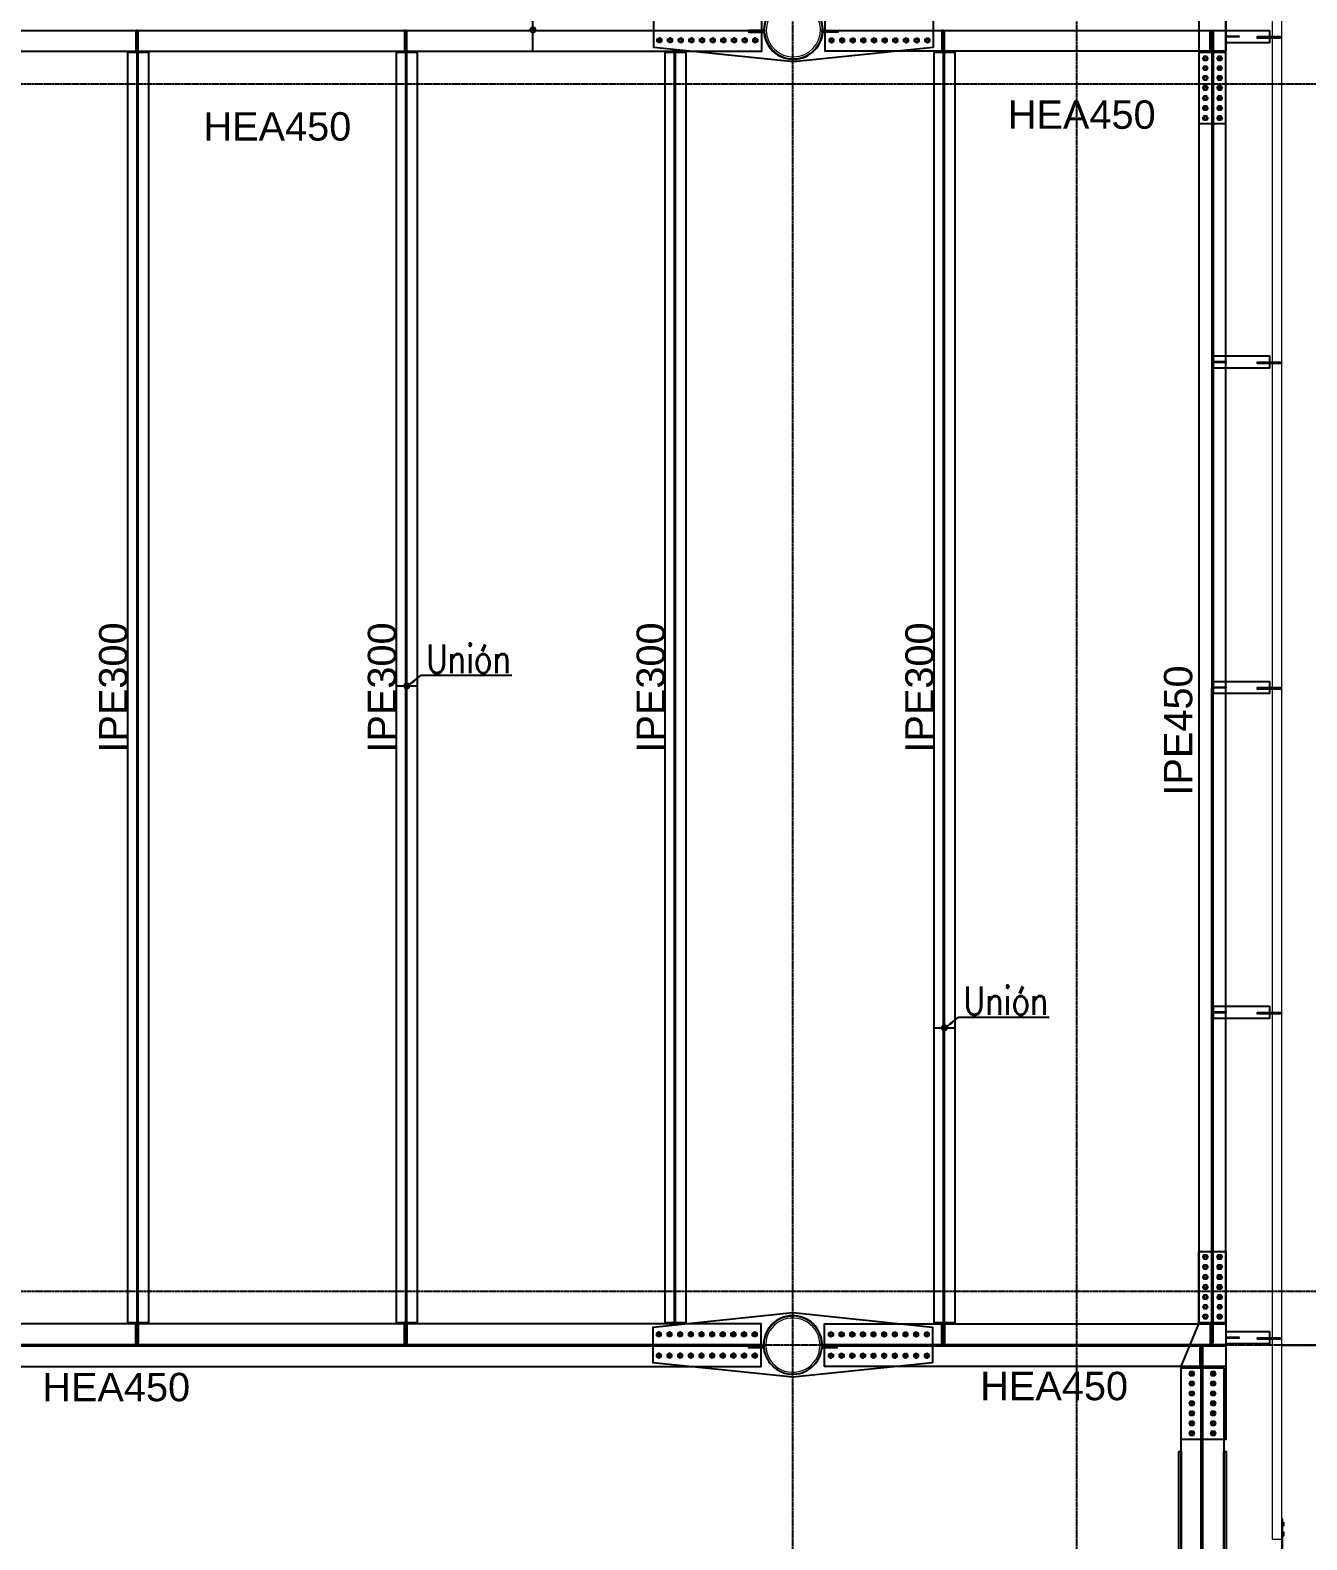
# Model space of a CAD drawing. Header units: millimetres. Extents: x -12345 to 95575, y -10691 to 31862.
# Drawn here: x 77632 to 86618, y 6750 to 17378 of the extents above; entities that cross this region are included whole.
import ezdxf
from ezdxf.enums import TextEntityAlignment as Align

# ---------------------------------------------------------------- set-up
doc = ezdxf.new("R2010")
doc.units = ezdxf.units.MM
doc.header["$LTSCALE"] = 0.9
doc.linetypes.add('DXK_LINE_DOT3', pattern=[5.9187, 2.979, -0.9799, 0.9799, -0.9799])
doc.layers.get('0').update_dxf_attribs({"color": 255})
for name, color, linetype, lineweight in [('0-1', 7, 'Continuous', 5), ('E_COLUMNAS-1', 1, 'Continuous', 25), ('E_TEXTO', 3, 'Continuous', 9), ('TUBO-REDONDO', 1, 'Continuous', 9)]:
    doc.layers.add(name, color=color, linetype=linetype, lineweight=lineweight)
for name, color, linetype in [('COTAS', 8, 'Continuous'), ('HCB-EJES', 1, 'Continuous'), ('HCB_ALMA', 252, 'Continuous'), ('HCB_VIGAS', 4, 'Continuous'), ('UNIÒN', 6, 'Continuous')]:
    doc.layers.add(name, color=color, linetype=linetype)
doc.styles.add('CNI_COTAS', font='romans.shx', dxfattribs={"width": 0.8})
doc.styles.add('VERDANA', font='arial.ttf')
doc.dimstyles.new('1.125', dxfattribs={"dimscale": 0, "dimtxt": 300, "dimasz": 200, "dimexe": 4, "dimexo": 4, "dimgap": 15, "dimtad": 0, "dimdec": 0, "dimzin": 4, "dimdsep": 46, "dimtxsty": 'VERDANA', "dimblk": 'ARCHTICK', "dimcen": -10, "dimclrd": 256, "dimclrt": 3, "dimadec": 0, "dimazin": 0, "dimtfac": 1, "dimtdec": 0, "dimtmove": 2, "dimatfit": 0, "dimldrblk": 'OBLIQUE', "dimfxl": 0.05, "dimtolj": 1, "dimtzin": 0, "dimarcsym": 0})
doc.dimstyles.new('UNIÒN', dxfattribs={"dimscale": 0, "dimtxt": 200, "dimasz": 60, "dimexe": 4, "dimexo": 4, "dimgap": 15, "dimtad": 1, "dimdec": 0, "dimzin": 4, "dimdsep": 46, "dimtxsty": 'CNI_COTAS', "dimcen": -0.09, "dimclrd": 6, "dimclrt": 3, "dimadec": 0, "dimazin": 0, "dimtfac": 1, "dimtdec": 0, "dimtmove": 2, "dimatfit": 0, "dimfxl": 0.05, "dimtolj": 1, "dimtzin": 0, "dimarcsym": 0})

# ---------------------------------------------------------------- blocks, each defined once
blk = doc.blocks.new('_ArchTick')
at = {"color": 0, "linetype": 'ByBlock', "const_width": 0.15}
blk.add_lwpolyline([(-0.5, -0.5), (0.5, 0.5)], dxfattribs=at)
blk = doc.blocks.new('*D80')
at = {"layer": 'COTAS', "lineweight": -2, "transparency": 16777216}
for p, q in [((88217, 8500), (88217, 8700)), ((88217, 8500), (88217, 8120)), ((88217, 8120), (88217, 7920))]:
    blk.add_line(p, q, dxfattribs=at)
at = {"layer": 'COTAS', "color": 0, "lineweight": -2, "transparency": 16777216}
for p, q in [((86674, 8500), (88221, 8500)), ((86446, 8120), (88221, 8120))]:
    blk.add_line(p, q, dxfattribs=at)
at = {"layer": 'Defpoints', "color": 0, "transparency": 16777216}
for p in [(86670, 8500), (86442, 8120), (88217, 8120)]:
    blk.add_point(p, dxfattribs=at)
at = {"layer": 'COTAS', "lineweight": -2, "transparency": 16777216, "xscale": 200, "yscale": 200, "zscale": 200}
for p, rotation in [((88217, 8500), 270), ((88217, 8120), 90)]:
    blk.add_blockref('_ArchTick', p, dxfattribs=dict(at, rotation=rotation))
at = {"layer": 'COTAS', "color": 3, "transparency": 16777216, "insert": (88742, 7931), "char_height": 300, "attachment_point": 5, "rotation": 0.1, "style": 'VERDANA'}
blk.add_mtext('\\A1;380', dxfattribs=at)
blk = doc.blocks.new('_Oblique')
at = {"color": 0, "linetype": 'ByBlock', "lineweight": -2}
blk.add_line((-0.5, -0.5), (0.5, 0.5), dxfattribs=at)

msp = doc.modelspace()

# ---------------------------------------------------------------- linework, layer by layer
at = {"color": 1, "linetype": 'Continuous'}
for centre, radius, start, end in [((82061, 17305.7), 11.5, 18.00408, 198.00408), ((82061, 17305.7), 11.5, 198.00408, 18.00408), ((82061, 17305.7), 10, 90.00408, 270.00408), ((82061, 17305.7), 10, 270.00408, 90.00408), ((82136, 17305.7), 11.5, 18.00408, 198.00408), ((82136, 17305.7), 11.5, 198.00408, 18.00408), ((82136, 17305.7), 10, 90.00408, 270.00408), ((82136, 17305.7), 10, 270.00408, 90.00408), ((82211, 17305.7), 11.5, 18.00408, 198.00408), ((82211, 17305.7), 11.5, 198.00408, 18.00408), ((82211, 17305.7), 10, 90.00408, 270.00408), ((82211, 17305.7), 10, 270.00408, 90.00408), ((82286, 17305.7), 11.5, 18.00408, 198.00408), ((82286, 17305.7), 11.5, 198.00408, 18.00408), ((82286, 17305.7), 10, 90.00408, 270.00408), ((82286, 17305.7), 10, 270.00408, 90.00408), ((82361, 17305.7), 11.5, 18.00408, 198.00408), ((82361, 17305.7), 11.5, 198.00408, 18.00408), ((82361, 17305.7), 10, 90.00408, 270.00408), ((82361, 17305.7), 10, 270.00408, 90.00408), ((82436, 17305.7), 11.5, 18.00408, 198.00408), ((82436, 17305.7), 11.5, 198.00408, 18.00408), ((82436, 17305.7), 10, 90.00408, 270.00408), ((82436, 17305.7), 10, 270.00408, 90.00408), ((82511, 17305.7), 11.5, 18.00408, 198.00408), ((82511, 17305.7), 11.5, 198.00408, 18.00408), ((82511, 17305.7), 10, 90.00408, 270.00408), ((82511, 17305.7), 10, 270.00408, 90.00408), ((82586, 17305.7), 11.5, 18.00408, 198.00408), ((82586, 17305.7), 11.5, 198.00408, 18.00408), ((82586, 17305.7), 10, 90.00408, 270.00408), ((82586, 17305.7), 10, 270.00408, 90.00408), ((82661, 17305.7), 11.5, 18.00408, 198.00408), ((82661, 17305.7), 11.5, 198.00408, 18.00408), ((82661, 17305.7), 10, 90.00408, 270.00408), ((82661, 17305.7), 10, 270.00408, 90.00408), ((82736, 17305.7), 11.5, 18.00408, 198.00408), ((82736, 17305.7), 11.5, 198.00408, 18.00408), ((82736, 17305.7), 10, 90.00408, 270.00408), ((82736, 17305.7), 10, 270.00408, 90.00408), ((83272, 17305.7), 11.5, 18, 198), ((83272, 17305.7), 11.5, 198, 18), ((83272, 17305.7), 10, 90, 270), ((83272, 17305.7), 10, 270, 90), ((83347, 17305.7), 11.5, 18, 198), ((83347, 17305.7), 11.5, 198, 18), ((83347, 17305.7), 10, 90, 270), ((83347, 17305.7), 10, 270, 90), ((83422, 17305.7), 11.5, 18, 198), ((83422, 17305.7), 11.5, 198, 18), ((83422, 17305.7), 10, 90, 270), ((83422, 17305.7), 10, 270, 90), ((83497, 17305.7), 11.5, 18, 198), ((83497, 17305.7), 11.5, 198, 18), ((83497, 17305.7), 10, 90, 270), ((83497, 17305.7), 10, 270, 90), ((83572, 17305.7), 11.5, 18, 198), ((83572, 17305.7), 11.5, 198, 18), ((83572, 17305.7), 10, 90, 270), ((83572, 17305.7), 10, 270, 90), ((83647, 17305.7), 11.5, 18, 198), ((83647, 17305.7), 11.5, 198, 18), ((83647, 17305.7), 10, 90, 270), ((83647, 17305.7), 10, 270, 90), ((83722, 17305.7), 11.5, 18, 198), ((83722, 17305.7), 11.5, 198, 18), ((83722, 17305.7), 10, 90, 270), ((83722, 17305.7), 10, 270, 90), ((83797, 17305.7), 11.5, 18, 198), ((83797, 17305.7), 11.5, 198, 18), ((83797, 17305.7), 10, 90, 270), ((83797, 17305.7), 10, 270, 90), ((83872, 17305.7), 11.5, 18, 198), ((83872, 17305.7), 11.5, 198, 18), ((83872, 17305.7), 10, 90, 270), ((83872, 17305.7), 10, 270, 90), ((83947, 17305.7), 11.5, 18, 198), ((83947, 17305.7), 11.5, 198, 18), ((83947, 17305.7), 10, 90, 270), ((83947, 17305.7), 10, 270, 90), ((85903.5, 17180.2), 11, 108, 288), ((85903.5, 17110.2), 11, 108, 288), ((85903.5, 17180.2), 10, 0, 180), ((85903.5, 17180.2), 10, 180, 0), ((85903.5, 17110.2), 10, 0, 180), ((85903.5, 17180.2), 11, 288, 108), ((85903.5, 17110.2), 11, 288, 108), ((86003.5, 17180.2), 11, 108, 288), ((86003.5, 17110.2), 11, 108, 288), ((86003.5, 17180.2), 10, 0, 180), ((86003.5, 17180.2), 10, 180, 0), ((86003.5, 17110.2), 10, 0, 180), ((86003.5, 17180.2), 11, 288, 108), ((86003.5, 17110.2), 11, 288, 108), ((85903.5, 17040.2), 11, 108, 288), ((85903.5, 17110.2), 10, 180, 0), ((85903.5, 17040.2), 10, 0, 180), ((85903.5, 17040.2), 10, 180, 0), ((85903.5, 17040.2), 11, 288, 108), ((86003.5, 17040.2), 11, 108, 288), ((86003.5, 17110.2), 10, 180, 0), ((86003.5, 17040.2), 10, 0, 180), ((86003.5, 17040.2), 10, 180, 0), ((86003.5, 17040.2), 11, 288, 108), ((85903.5, 16970.2), 11, 108, 288), ((85903.5, 16900.2), 11, 108, 288), ((85903.5, 16970.2), 10, 0, 180), ((85903.5, 16970.2), 10, 180, 0), ((85903.5, 16900.2), 10, 0, 180), ((85903.5, 16900.2), 10, 180, 0), ((85903.5, 16970.2), 11, 288, 108), ((85903.5, 16900.2), 11, 288, 108), ((86003.5, 16970.2), 11, 108, 288), ((86003.5, 16900.2), 11, 108, 288), ((86003.5, 16970.2), 10, 0, 180), ((86003.5, 16970.2), 10, 180, 0), ((86003.5, 16900.2), 10, 0, 180), ((86003.5, 16900.2), 10, 180, 0), ((86003.5, 16970.2), 11, 288, 108), ((86003.5, 16900.2), 11, 288, 108), ((85903.5, 16830.2), 11, 108, 288), ((85903.5, 16830.2), 10, 0, 180), ((85903.5, 16830.2), 10, 180, 0), ((85903.5, 16830.2), 11, 288, 108), ((86003.5, 16830.2), 11, 108, 288), ((86003.5, 16830.2), 10, 0, 180), ((86003.5, 16830.2), 10, 180, 0), ((86003.5, 16830.2), 11, 288, 108), ((85903.5, 16760.2), 11, 108, 288), ((85903.5, 16760.2), 10, 0, 180), ((85903.5, 16760.2), 10, 180, 0), ((85903.5, 16760.2), 11, 288, 108), ((86003.5, 16760.2), 11, 108, 288), ((86003.5, 16760.2), 10, 0, 180), ((86003.5, 16760.2), 10, 180, 0), ((86003.5, 16760.2), 11, 288, 108), ((85903.5, 8740.2), 11.5, 108.00867, 288.00867), ((85903.5, 8740.2), 10, 0.00867, 180.00867), ((85903.5, 8740.2), 10, 180.00867, 0.00867), ((85903.5, 8740.2), 11.5, 288.00867, 108.00867), ((86003.5, 8740.2), 11.5, 108.00867, 288.00867), ((86003.5, 8740.2), 10, 0.00867, 180.00867), ((86003.5, 8740.2), 10, 180.00867, 0.00867), ((86003.5, 8740.2), 11.5, 288.00867, 108.00867), ((85903.5, 8670.2), 11.5, 108.00867, 288.00867), ((85903.5, 8600.2), 11.5, 108.00867, 288.00867), ((85903.5, 8670.2), 10, 0.00867, 180.00867), ((85903.5, 8670.2), 10, 180.00867, 0.00867), ((85903.5, 8600.2), 10, 0.00867, 180.00867), ((85903.5, 8670.2), 11.5, 288.00867, 108.00867), ((85903.5, 8600.2), 11.5, 288.00867, 108.00867), ((86003.5, 8670.2), 11.5, 108.00867, 288.00867), ((86003.5, 8600.2), 11.5, 108.00867, 288.00867), ((86003.5, 8670.2), 10, 0.00867, 180.00867), ((86003.5, 8670.2), 10, 180.00867, 0.00867), ((86003.5, 8600.2), 10, 0.00867, 180.00867), ((86003.5, 8670.2), 11.5, 288.00867, 108.00867), ((86003.5, 8600.2), 11.5, 288.00867, 108.00867), ((85903.5, 8530.2), 11.5, 108.00867, 288.00867), ((85903.5, 8600.2), 10, 180.00867, 0.00867), ((85903.5, 8530.2), 10, 0.00867, 180.00867), ((85903.5, 8530.2), 10, 180.00867, 0.00867), ((85903.5, 8530.2), 11.5, 288.00867, 108.00867), ((86003.5, 8530.2), 11.5, 108.00867, 288.00867), ((86003.5, 8600.2), 10, 180.00867, 0.00867), ((86003.5, 8530.2), 10, 0.00867, 180.00867), ((86003.5, 8530.2), 10, 180.00867, 0.00867), ((86003.5, 8530.2), 11.5, 288.00867, 108.00867), ((85903.5, 8460.2), 11.5, 108.00867, 288.00867), ((85903.5, 8390.2), 11.5, 108.00867, 288.00867), ((85903.5, 8460.2), 10, 0.00867, 180.00867), ((85903.5, 8460.2), 10, 180.00867, 0.00867), ((85903.5, 8390.2), 10, 0.00867, 180.00867), ((85903.5, 8460.2), 11.5, 288.00867, 108.00867), ((85903.5, 8390.2), 11.5, 288.00867, 108.00867), ((86003.5, 8460.2), 11.5, 108.00867, 288.00867), ((86003.5, 8390.2), 11.5, 108.00867, 288.00867), ((86003.5, 8460.2), 10, 0.00867, 180.00867), ((86003.5, 8460.2), 10, 180.00867, 0.00867), ((86003.5, 8390.2), 10, 0.00867, 180.00867), ((86003.5, 8460.2), 11.5, 288.00867, 108.00867), ((86003.5, 8390.2), 11.5, 288.00867, 108.00867), ((85903.5, 8320.2), 11.5, 108.00867, 288.00867), ((85903.5, 8390.2), 10, 180.00867, 0.00867), ((85903.5, 8320.2), 10, 0.00867, 180.00867), ((85903.5, 8320.2), 10, 180.00867, 0.00867), ((85903.5, 8320.2), 11.5, 288.00867, 108.00867), ((86003.5, 8320.2), 11.5, 108.00867, 288.00867), ((86003.5, 8390.2), 10, 180.00867, 0.00867), ((86003.5, 8320.2), 10, 0.00867, 180.00867), ((86003.5, 8320.2), 10, 180.00867, 0.00867), ((86003.5, 8320.2), 11.5, 288.00867, 108.00867), ((82057, 8195.7), 11.5, 18.00408, 198.00408), ((82057, 8195.7), 11.5, 198.00408, 18.00408), ((82057, 8195.7), 10, 90.00408, 270.00408), ((82057, 8195.7), 10, 270.00408, 90.00408), ((82132, 8195.7), 11.5, 18.00408, 198.00408), ((82132, 8195.7), 11.5, 198.00408, 18.00408), ((82132, 8195.7), 10, 90.00408, 270.00408), ((82132, 8195.7), 10, 270.00408, 90.00408), ((82207, 8195.7), 11.5, 18.00408, 198.00408), ((82207, 8195.7), 11.5, 198.00408, 18.00408), ((82207, 8195.7), 10, 90.00408, 270.00408), ((82207, 8195.7), 10, 270.00408, 90.00408), ((82282, 8195.7), 11.5, 18.00408, 198.00408), ((82282, 8195.7), 11.5, 198.00408, 18.00408), ((82282, 8195.7), 10, 90.00408, 270.00408), ((82282, 8195.7), 10, 270.00408, 90.00408), ((82357, 8195.8), 11.5, 18.00408, 198.00408), ((82357, 8195.8), 11.5, 198.00408, 18.00408), ((82357, 8195.8), 10, 90.00408, 270.00408), ((82357, 8195.8), 10, 270.00408, 90.00408), ((82432, 8195.8), 11.5, 18.00408, 198.00408), ((82432, 8195.8), 11.5, 198.00408, 18.00408), ((82432, 8195.8), 10, 90.00408, 270.00408), ((82432, 8195.8), 10, 270.00408, 90.00408), ((82507, 8195.8), 11.5, 18.00408, 198.00408), ((82507, 8195.8), 11.5, 198.00408, 18.00408), ((82507, 8195.8), 10, 90.00408, 270.00408), ((82507, 8195.8), 10, 270.00408, 90.00408), ((82582, 8195.8), 11.5, 18.00408, 198.00408), ((82582, 8195.8), 11.5, 198.00408, 18.00408), ((82582, 8195.8), 10, 90.00408, 270.00408), ((82582, 8195.8), 10, 270.00408, 90.00408), ((82657, 8195.8), 11.5, 18.00408, 198.00408), ((82657, 8195.8), 11.5, 198.00408, 18.00408), ((82657, 8195.8), 10, 90.00408, 270.00408), ((82657, 8195.8), 10, 270.00408, 90.00408), ((82732, 8195.8), 11.5, 18.00408, 198.00408), ((82732, 8195.8), 11.5, 198.00408, 18.00408), ((82732, 8195.8), 10, 90.00408, 270.00408), ((82732, 8195.8), 10, 270.00408, 90.00408), ((83268, 8195.8), 11.5, 18, 198), ((83268, 8195.8), 11.5, 198, 18), ((83268, 8195.8), 10, 90, 270), ((83268, 8195.8), 10, 270, 90), ((83343, 8195.8), 11.5, 18, 198), ((83343, 8195.8), 11.5, 198, 18), ((83343, 8195.8), 10, 90, 270), ((83343, 8195.8), 10, 270, 90), ((83418, 8195.8), 11.5, 18, 198), ((83418, 8195.8), 11.5, 198, 18), ((83418, 8195.8), 10, 90, 270), ((83418, 8195.8), 10, 270, 90), ((83493, 8195.8), 11.5, 18, 198), ((83493, 8195.8), 11.5, 198, 18), ((83493, 8195.8), 10, 90, 270), ((83493, 8195.8), 10, 270, 90), ((83568, 8195.8), 11.5, 18, 198), ((83568, 8195.8), 11.5, 198, 18), ((83568, 8195.8), 10, 90, 270), ((83568, 8195.8), 10, 270, 90), ((83643, 8195.8), 11.5, 18, 198), ((83643, 8195.8), 11.5, 198, 18), ((83643, 8195.8), 10, 90, 270), ((83643, 8195.8), 10, 270, 90), ((83718, 8195.8), 11.5, 18, 198), ((83718, 8195.8), 11.5, 198, 18), ((83718, 8195.8), 10, 90, 270), ((83718, 8195.8), 10, 270, 90), ((83793, 8195.8), 11.5, 18, 198), ((83793, 8195.8), 11.5, 198, 18), ((83793, 8195.8), 10, 90, 270), ((83793, 8195.8), 10, 270, 90), ((83868, 8195.8), 11.5, 18, 198), ((83868, 8195.8), 11.5, 198, 18), ((83868, 8195.8), 10, 90, 270), ((83868, 8195.8), 10, 270, 90), ((83943, 8195.8), 11.5, 18, 198), ((83943, 8195.8), 11.5, 198, 18), ((83943, 8195.8), 10, 90, 270), ((83943, 8195.8), 10, 270, 90), ((82057, 8045.7), 11.5, 18.00408, 198.00408), ((82057, 8045.7), 11.5, 198.00408, 18.00408), ((82057, 8045.7), 10, 90.00408, 270.00408), ((82057, 8045.7), 10, 270.00408, 90.00408), ((82132, 8045.7), 11.5, 18.00408, 198.00408), ((82132, 8045.7), 11.5, 198.00408, 18.00408), ((82132, 8045.7), 10, 90.00408, 270.00408), ((82132, 8045.7), 10, 270.00408, 90.00408), ((82207, 8045.7), 11.5, 18.00408, 198.00408), ((82207, 8045.7), 11.5, 198.00408, 18.00408), ((82207, 8045.7), 10, 90.00408, 270.00408), ((82207, 8045.7), 10, 270.00408, 90.00408), ((82282, 8045.7), 11.5, 18.00408, 198.00408), ((82282, 8045.7), 11.5, 198.00408, 18.00408), ((82282, 8045.7), 10, 90.00408, 270.00408), ((82282, 8045.7), 10, 270.00408, 90.00408), ((82357, 8045.8), 11.5, 18.00408, 198.00408), ((82357, 8045.8), 11.5, 198.00408, 18.00408), ((82357, 8045.8), 10, 90.00408, 270.00408), ((82357, 8045.8), 10, 270.00408, 90.00408), ((82432, 8045.8), 11.5, 18.00408, 198.00408), ((82432, 8045.8), 11.5, 198.00408, 18.00408), ((82432, 8045.8), 10, 90.00408, 270.00408), ((82432, 8045.8), 10, 270.00408, 90.00408), ((82507, 8045.8), 11.5, 18.00408, 198.00408), ((82507, 8045.8), 11.5, 198.00408, 18.00408), ((82507, 8045.8), 10, 90.00408, 270.00408), ((82507, 8045.8), 10, 270.00408, 90.00408), ((82582, 8045.8), 11.5, 18.00408, 198.00408), ((82582, 8045.8), 11.5, 198.00408, 18.00408), ((82582, 8045.8), 10, 90.00408, 270.00408), ((82582, 8045.8), 10, 270.00408, 90.00408), ((82657, 8045.8), 11.5, 18.00408, 198.00408), ((82657, 8045.8), 11.5, 198.00408, 18.00408), ((82657, 8045.8), 10, 90.00408, 270.00408), ((82657, 8045.8), 10, 270.00408, 90.00408), ((82732, 8045.8), 11.5, 18.00408, 198.00408), ((82732, 8045.8), 11.5, 198.00408, 18.00408), ((82732, 8045.8), 10, 90.00408, 270.00408), ((82732, 8045.8), 10, 270.00408, 90.00408), ((83268, 8045.8), 11.5, 18, 198), ((83268, 8045.8), 11.5, 198, 18), ((83268, 8045.8), 10, 90, 270), ((83268, 8045.8), 10, 270, 90), ((83343, 8045.8), 11.5, 18, 198), ((83343, 8045.8), 11.5, 198, 18), ((83343, 8045.8), 10, 90, 270), ((83343, 8045.8), 10, 270, 90), ((83418, 8045.8), 11.5, 18, 198), ((83418, 8045.8), 11.5, 198, 18), ((83418, 8045.8), 10, 90, 270), ((83418, 8045.8), 10, 270, 90), ((83493, 8045.8), 11.5, 18, 198), ((83493, 8045.8), 11.5, 198, 18), ((83493, 8045.8), 10, 90, 270), ((83493, 8045.8), 10, 270, 90), ((83568, 8045.8), 11.5, 18, 198), ((83568, 8045.8), 11.5, 198, 18), ((83568, 8045.8), 10, 90, 270), ((83568, 8045.8), 10, 270, 90), ((83643, 8045.8), 11.5, 18, 198), ((83643, 8045.8), 11.5, 198, 18), ((83643, 8045.8), 10, 90, 270), ((83643, 8045.8), 10, 270, 90), ((83718, 8045.8), 11.5, 18, 198), ((83718, 8045.8), 11.5, 198, 18), ((83718, 8045.8), 10, 90, 270), ((83718, 8045.8), 10, 270, 90), ((83793, 8045.8), 11.5, 18, 198), ((83793, 8045.8), 11.5, 198, 18), ((83793, 8045.8), 10, 90, 270), ((83793, 8045.8), 10, 270, 90), ((83868, 8045.8), 11.5, 18, 198), ((83868, 8045.8), 11.5, 198, 18), ((83868, 8045.8), 10, 90, 270), ((83868, 8045.8), 10, 270, 90), ((83943, 8045.8), 11.5, 18, 198), ((83943, 8045.8), 11.5, 198, 18), ((83943, 8045.8), 10, 90, 270), ((83943, 8045.8), 10, 270, 90), ((85808.5, 7920.2), 11.5, 107.99999, 287.99999), ((85808.5, 7920.2), 10, 359.99999, 179.99999), ((85808.5, 7920.2), 10, 179.99999, 359.99999), ((85808.5, 7920.2), 11.5, 287.99999, 107.99999), ((85958.5, 7920.2), 11.5, 107.99999, 287.99999), ((85958.5, 7920.2), 10, 359.99999, 179.99999), ((85958.5, 7920.2), 10, 179.99999, 359.99999), ((85958.5, 7920.2), 11.5, 287.99999, 107.99999), ((85808.5, 7850.2), 11.5, 107.99999, 287.99999), ((85808.5, 7780.2), 11.5, 107.99999, 287.99999), ((85808.5, 7850.2), 10, 359.99999, 179.99999), ((85808.5, 7850.2), 10, 179.99999, 359.99999), ((85808.5, 7780.2), 10, 359.99999, 179.99999), ((85808.5, 7780.2), 10, 179.99999, 359.99999), ((85808.5, 7850.2), 11.5, 287.99999, 107.99999), ((85808.5, 7780.2), 11.5, 287.99999, 107.99999), ((85958.5, 7850.2), 11.5, 107.99999, 287.99999), ((85958.5, 7780.2), 11.5, 107.99999, 287.99999), ((85958.5, 7850.2), 10, 359.99999, 179.99999), ((85958.5, 7850.2), 10, 179.99999, 359.99999), ((85958.5, 7780.2), 10, 359.99999, 179.99999), ((85958.5, 7780.2), 10, 179.99999, 359.99999), ((85958.5, 7850.2), 11.5, 287.99999, 107.99999), ((85958.5, 7780.2), 11.5, 287.99999, 107.99999), ((85808.5, 7710.2), 11.5, 107.99999, 287.99999), ((85808.5, 7710.2), 10, 359.99999, 179.99999), ((85808.5, 7710.2), 10, 179.99999, 359.99999), ((85808.5, 7710.2), 11.5, 287.99999, 107.99999), ((85958.5, 7710.2), 11.5, 107.99999, 287.99999), ((85958.5, 7710.2), 10, 359.99999, 179.99999), ((85958.5, 7710.2), 10, 179.99999, 359.99999), ((85958.5, 7710.2), 11.5, 287.99999, 107.99999), ((85808.5, 7640.2), 11.5, 107.99999, 287.99999), ((85808.5, 7570.2), 11.5, 107.99999, 287.99999), ((85808.5, 7640.2), 10, 359.99999, 179.99999), ((85808.5, 7640.2), 10, 179.99999, 359.99999), ((85808.5, 7570.2), 10, 359.99999, 179.99999), ((85808.5, 7570.2), 10, 179.99999, 359.99999), ((85808.5, 7640.2), 11.5, 287.99999, 107.99999), ((85808.5, 7570.2), 11.5, 287.99999, 107.99999), ((85958.5, 7640.2), 11.5, 107.99999, 287.99999), ((85958.5, 7570.2), 11.5, 107.99999, 287.99999), ((85958.5, 7640.2), 10, 359.99999, 179.99999), ((85958.5, 7640.2), 10, 179.99999, 359.99999), ((85958.5, 7570.2), 10, 359.99999, 179.99999), ((85958.5, 7570.2), 10, 179.99999, 359.99999), ((85958.5, 7640.2), 11.5, 287.99999, 107.99999), ((85958.5, 7570.2), 11.5, 287.99999, 107.99999), ((85808.5, 7500.2), 11.5, 107.99999, 287.99999), ((85808.5, 7500.2), 10, 359.99999, 179.99999), ((85808.5, 7500.2), 10, 179.99999, 359.99999), ((85808.5, 7500.2), 11.5, 287.99999, 107.99999), ((85958.5, 7500.2), 11.5, 107.99999, 287.99999), ((85958.5, 7500.2), 10, 359.99999, 179.99999), ((85958.5, 7500.2), 10, 179.99999, 359.99999), ((85958.5, 7500.2), 11.5, 287.99999, 107.99999)]:
    msp.add_arc(centre, radius, start, end, dxfattribs=at)
at = {"layer": '0-1', "color": 8}
for p, q in [((86376.6, 6755), (86376.6, 18745)), ((86441.6, 6755), (86441.6, 18745)), ((86376.6, 6755), (86441.6, 6755))]:
    msp.add_line(p, q, dxfattribs=at)
at = {"layer": 'E_COLUMNAS-1'}
msp.add_arc((83000, 8122), 206, 80, 260, dxfattribs=at)
at = {"layer": 'HCB-EJES', "linetype": 'DXK_LINE_DOT3'}
for p, q in [((83000, -3906.8), (83000, 29407)), ((85000, -3906.8), (85000, 29407)), ((-10844.5, 17000), (94075, 17000)), ((-10844.5, 8500), (94075, 8500))]:
    msp.add_line(p, q, dxfattribs=at)
msp.add_lwpolyline([(90118.8, 7201), (89199.8, 8120), (70546.8, 8120)], dxfattribs=at)
at = {"layer": 'HCB_ALMA'}
for p, q in [((73512.3, 17374.4), (82780.5, 17374.4)), ((83212.4, 17374.5), (86047.4, 17374.5)), ((78384.6, 8280.2), (78384.6, 17220.1)), ((78391.7, 8280.2), (78391.7, 17220.1)), ((80276.3, 8280.2), (80276.3, 17220.1)), ((80283.4, 8280.2), (80283.4, 17220.1)), ((82168, 8280.2), (82168, 17220.1)), ((82175.1, 8280.2), (82175.1, 17220.1)), ((84059.7, 8280.2), (84059.7, 17220.2)), ((84066.8, 8280.2), (84066.8, 17220.2)), ((85948.3, 17220.2), (85946.5, 8280.2)), ((85957.7, 17220.2), (85955.9, 8280.2)), ((73518.8, 8125.9), (82774.1, 8125.9)), ((73518.8, 8114.4), (82774.1, 8114.4)), ((83218.8, 8126), (86051.5, 8126)), ((83218.8, 8114.5), (86051.5, 8114.5)), ((85874.2, 1763.3), (85874.2, 7970.2)), ((85885.7, 1763.3), (85885.7, 7970.2))]:
    msp.add_line(p, q, dxfattribs=at)
at = {"layer": 'HCB_VIGAS'}
for p, q in [((86064.3, 17329.7), (86064.3, 17335.7)), ((86282.5, 17324.2), (86282.5, 17330.2)), ((86422.5, 17324.2), (86422.5, 17330.2)), ((85978.2, 15038.3), (85978.2, 15044.3)), ((86282.5, 15032.8), (86282.5, 15038.8)), ((86422.5, 15032.8), (86422.5, 15038.8)), ((85978.2, 12747.2), (85978.2, 12753.2)), ((86282.5, 12741.7), (86282.5, 12747.7)), ((86422.5, 12741.7), (86422.5, 12747.7)), ((85978.2, 10459.9), (85978.2, 10465.9)), ((86282.5, 10454.4), (86282.5, 10460.4)), ((86422.5, 10454.4), (86422.5, 10460.4)), ((86064.3, 8170), (86064.3, 8176)), ((86282.5, 8164.5), (86282.5, 8170.5)), ((86422.5, 8164.5), (86422.5, 8170.5)), ((86447.6, 6865.2), (86455.5, 6865.2)), ((86447.6, 6854.8), (86455.5, 6854.8)), ((86447.6, 6795.2), (86455.5, 6795.2)), ((86447.6, 6784.8), (86455.5, 6784.8))]:
    msp.add_line(p, q, dxfattribs=at)
for points in [[(86047.4, 18041.5), (85858.7, 18041.3), (85857.4, 16720.4), (86047.4, 16720.2)], [(74054.9, 17530.1), (73517.9, 17530.1), (73517.9, 17230.1), (74033.6, 17230.1), (82268, 17230.1), (82781, 17230.1), (82781, 17530.1), (82251.3, 17530.1)], [(85858.2, 17530.2), (86047.4, 17530.2), (86048.5, 17530.2), (86048.5, 17230.2), (86047.4, 17230.2), (85857.9, 17230.2), (83738.3, 17230.2), (83226.9, 17230.2), (83226.9, 17530.2), (83758.2, 17530.2)], [(78374.6, 17230.1), (78384.6, 17230.1), (78384.6, 17374.4), (78374.6, 17374.4)], [(78384.6, 17220.1), (78391.7, 17220.1), (78391.7, 17364.9), (78384.6, 17364.9)], [(80266.3, 17230.1), (80276.3, 17230.1), (80276.3, 17374.4), (80266.3, 17374.4)], [(80276.3, 17220.1), (80283.4, 17220.1), (80283.4, 17364.9), (80276.3, 17364.9)], [(82061, 17288.3), (82046, 17297), (82046, 17314.3), (82061, 17323), (82076, 17314.3), (82076, 17297)], [(82136, 17288.3), (82121, 17297), (82121, 17314.3), (82136, 17323), (82151, 17314.3), (82151, 17297)], [(82211, 17288.3), (82196, 17297), (82196, 17314.3), (82211, 17323), (82226, 17314.3), (82226, 17297)], [(82286, 17288.4), (82271, 17297), (82271, 17314.3), (82286, 17323), (82301, 17314.3), (82301, 17297)], [(82361, 17288.4), (82346, 17297), (82346, 17314.3), (82361, 17323), (82376, 17314.3), (82376, 17297)], [(82436, 17288.4), (82421, 17297), (82421, 17314.3), (82436, 17323), (82451, 17314.3), (82451, 17297)], [(82511, 17288.4), (82496, 17297), (82496, 17314.3), (82511, 17323), (82526, 17314.4), (82526, 17297)], [(82586, 17288.4), (82571, 17297), (82571, 17314.4), (82586, 17323), (82601, 17314.4), (82601, 17297)], [(82661, 17288.4), (82646, 17297), (82646, 17314.4), (82661, 17323), (82676, 17314.4), (82676, 17297)], [(82801, 17364.4), (82801, 17374.4), (82798.7, 17374.4), (82691, 17374.4), (82691, 17364.4), (82799.5, 17364.4)], [(82736, 17288.4), (82721, 17297), (82721, 17314.4), (82736, 17323), (82751, 17314.4), (82751, 17297)], [(83207, 17374.4), (83209.3, 17374.4), (83317, 17374.4), (83317, 17364.4), (83208.5, 17364.4), (83207, 17364.4)], [(83272, 17323), (83287, 17314.4), (83287, 17297), (83272, 17288.4), (83257, 17297), (83257, 17314.4)], [(83347, 17323), (83362, 17314.4), (83362, 17297), (83347, 17288.4), (83332, 17297), (83332, 17314.4)], [(83422, 17323), (83437, 17314.4), (83437, 17297), (83422, 17288.4), (83407, 17297), (83407, 17314.4)], [(83497, 17323), (83512, 17314.4), (83512, 17297), (83497, 17288.4), (83482, 17297), (83482, 17314.4)], [(83572, 17323), (83587, 17314.4), (83587, 17297), (83572, 17288.4), (83557, 17297), (83557, 17314.4)], [(83647, 17323), (83662, 17314.4), (83662, 17297), (83647, 17288.4), (83632, 17297), (83632, 17314.4)], [(83722, 17323), (83737, 17314.4), (83737, 17297), (83722, 17288.4), (83707, 17297), (83707, 17314.4)], [(83797, 17323), (83812, 17314.4), (83812, 17297), (83797, 17288.4), (83782, 17297), (83782, 17314.4)], [(83872, 17323), (83887, 17314.4), (83887, 17297), (83872, 17288.4), (83857, 17297), (83857, 17314.4)], [(83947, 17323), (83962, 17314.4), (83962, 17297), (83947, 17288.4), (83932, 17297), (83932, 17314.4)], [(84049.7, 17230.2), (84059.7, 17230.2), (84059.7, 17374.5), (84049.7, 17374.5)], [(84059.7, 17220.2), (84066.8, 17220.2), (84066.8, 17365), (84059.7, 17365)], [(85938.3, 17374.4), (85948.3, 17374.4), (85948.3, 17230.2), (85938.3, 17230.2)], [(85948.3, 17364.4), (85957.7, 17364.4), (85957.7, 17220.2), (85948.3, 17220.2)], [(86048.6, 17291.7), (86356.6, 17291.7), (86356.6, 17373.7), (86048.6, 17373.7)], [(86049.5, 17335.7), (86139.5, 17335.7), (86139.5, 17329.7), (86049.5, 17329.7)], [(86365, 17330.2), (86267.5, 17330.2), (86267.5, 17324.2), (86365, 17324.2), (86375, 17324.2), (86432.5, 17324.2), (86432.5, 17330.2), (86375, 17330.2)], [(78316.7, 17220.1), (78316.7, 8280.2), (78466.7, 8280.2), (78466.7, 17220.1)], [(80208.4, 17220.1), (80208.4, 8280.2), (80358.4, 8280.2), (80358.4, 17220.1)], [(82100.1, 17220.1), (82100.1, 8280.2), (82250.1, 8280.2), (82250.1, 17220.1)], [(83991.8, 17220.2), (83991.8, 8280.2), (84141.8, 8280.2), (84141.8, 17220.2)], [(85858.5, 16720.4), (85858.5, 8780.1), (85858.5, 8280.2), (86048.5, 8280.2), (86048.5, 8280.2), (86048.5, 17220.2), (86047.4, 17220.2), (85858.5, 17220.2)], [(85920.9, 17180.2), (85912.2, 17165.2), (85894.9, 17165.2), (85886.2, 17180.2), (85894.9, 17195.2), (85912.2, 17195.2)], [(85920.9, 17110.2), (85912.2, 17095.2), (85894.9, 17095.2), (85886.2, 17110.2), (85894.9, 17125.2), (85912.2, 17125.2)], [(86020.9, 17180.2), (86012.2, 17165.2), (85994.9, 17165.2), (85986.2, 17180.2), (85994.9, 17195.2), (86012.2, 17195.2)], [(86020.9, 17110.2), (86012.2, 17095.2), (85994.9, 17095.2), (85986.2, 17110.2), (85994.9, 17125.2), (86012.2, 17125.2)], [(85920.9, 17040.2), (85912.2, 17025.2), (85894.9, 17025.2), (85886.2, 17040.2), (85894.9, 17055.2), (85912.2, 17055.2)], [(86020.9, 17040.2), (86012.2, 17025.2), (85994.9, 17025.2), (85986.2, 17040.2), (85994.9, 17055.2), (86012.2, 17055.2)], [(85920.9, 16970.2), (85912.2, 16955.2), (85894.9, 16955.2), (85886.2, 16970.2), (85894.9, 16985.2), (85912.2, 16985.2)], [(85920.9, 16900.2), (85912.2, 16885.2), (85894.9, 16885.2), (85886.2, 16900.2), (85894.9, 16915.2), (85912.2, 16915.2)], [(86020.9, 16970.2), (86012.2, 16955.2), (85994.9, 16955.2), (85986.2, 16970.2), (85994.9, 16985.2), (86012.2, 16985.2)], [(86020.9, 16900.2), (86012.2, 16885.2), (85994.9, 16885.2), (85986.2, 16900.2), (85994.9, 16915.2), (86012.2, 16915.2)], [(85920.9, 16830.2), (85912.2, 16815.2), (85894.9, 16815.2), (85886.2, 16830.2), (85894.9, 16845.2), (85912.2, 16845.2)], [(86020.9, 16830.2), (86012.2, 16815.2), (85994.9, 16815.2), (85986.2, 16830.2), (85994.9, 16845.2), (86012.2, 16845.2)], [(85920.9, 16760.2), (85912.2, 16745.2), (85894.9, 16745.2), (85886.2, 16760.2), (85894.9, 16775.2), (85912.2, 16775.2)], [(86020.9, 16760.2), (86012.2, 16745.2), (85994.9, 16745.2), (85986.2, 16760.2), (85994.9, 16775.2), (86012.2, 16775.2)], [(85958.2, 15000.3), (86048.5, 15000.3), (86356.6, 15000.3), (86356.6, 15082.3), (86048.5, 15082.3), (85958.2, 15082.3)], [(85958.2, 15044.3), (86048.2, 15044.3), (86048.2, 15038.3), (85958.2, 15038.3)], [(85958.2, 15044.3), (86048.2, 15044.3), (86048.2, 15038.3), (85958.2, 15038.3)], [(86365, 15038.8), (86267.5, 15038.8), (86267.5, 15032.8), (86365, 15032.8), (86375, 15032.8), (86432.5, 15032.8), (86432.5, 15038.8), (86375, 15038.8)], [(85958.2, 12709.2), (86048.5, 12709.2), (86356.6, 12709.2), (86356.6, 12791.2), (86048.5, 12791.2), (85958.2, 12791.2)], [(85958.2, 12753.2), (86048.2, 12753.2), (86048.2, 12747.2), (85958.2, 12747.2)], [(85958.2, 12753.2), (86048.2, 12753.2), (86048.2, 12747.2), (85958.2, 12747.2)], [(86365, 12747.7), (86267.5, 12747.7), (86267.5, 12741.7), (86365, 12741.7), (86375, 12741.7), (86432.5, 12741.7), (86432.5, 12747.7), (86375, 12747.7)], [(85958.2, 10421.9), (86048.5, 10421.9), (86356.6, 10421.9), (86356.6, 10503.9), (86048.5, 10503.9), (85958.2, 10503.9)], [(85958.2, 10465.9), (86048.2, 10465.9), (86048.2, 10459.9), (85958.2, 10459.9)], [(85958.2, 10465.9), (86048.2, 10465.9), (86048.2, 10459.9), (85958.2, 10459.9)], [(86365, 10460.4), (86267.5, 10460.4), (86267.5, 10454.4), (86365, 10454.4), (86375, 10454.4), (86432.5, 10454.4), (86432.5, 10460.4), (86375, 10460.4)], [(85886.2, 8740.2), (85894.8, 8755.2), (85912.1, 8755.2), (85920.8, 8740.2), (85912.1, 8725.2), (85894.8, 8725.2)], [(85986.2, 8740.2), (85994.8, 8755.2), (86012.1, 8755.2), (86020.8, 8740.2), (86012.1, 8725.2), (85994.8, 8725.2)], [(85886.2, 8670.2), (85894.8, 8685.2), (85912.1, 8685.2), (85920.8, 8670.2), (85912.1, 8655.2), (85894.8, 8655.2)], [(85886.2, 8600.2), (85894.8, 8615.2), (85912.2, 8615.2), (85920.8, 8600.2), (85912.2, 8585.2), (85894.8, 8585.2)], [(85986.2, 8670.2), (85994.8, 8685.2), (86012.1, 8685.2), (86020.8, 8670.2), (86012.1, 8655.2), (85994.8, 8655.2)], [(85986.2, 8600.2), (85994.8, 8615.2), (86012.2, 8615.2), (86020.8, 8600.2), (86012.2, 8585.2), (85994.8, 8585.2)], [(85886.2, 8530.2), (85894.8, 8545.2), (85912.2, 8545.2), (85920.8, 8530.2), (85912.2, 8515.2), (85894.8, 8515.2)], [(85986.2, 8530.2), (85994.8, 8545.2), (86012.2, 8545.2), (86020.8, 8530.2), (86012.2, 8515.2), (85994.8, 8515.2)], [(85886.2, 8460.2), (85894.9, 8475.2), (85912.2, 8475.2), (85920.8, 8460.2), (85912.2, 8445.2), (85894.9, 8445.2)], [(85886.2, 8390.2), (85894.9, 8405.2), (85912.2, 8405.2), (85920.8, 8390.2), (85912.2, 8375.2), (85894.9, 8375.2)], [(85986.2, 8460.2), (85994.9, 8475.2), (86012.2, 8475.2), (86020.8, 8460.2), (86012.2, 8445.2), (85994.9, 8445.2)], [(85986.2, 8390.2), (85994.9, 8405.2), (86012.2, 8405.2), (86020.8, 8390.2), (86012.2, 8375.2), (85994.9, 8375.2)], [(85886.2, 8320.2), (85894.9, 8335.2), (85912.2, 8335.2), (85920.9, 8320.2), (85912.2, 8305.2), (85894.9, 8305.2)], [(85986.2, 8320.2), (85994.9, 8335.2), (86012.2, 8335.2), (86020.9, 8320.2), (86012.2, 8305.2), (85994.9, 8305.2)], [(82264, 7970.2), (82777, 7970.2), (82777, 8270.2), (82247.3, 8270.2), (74054.9, 8270.2), (73522.9, 8270.2), (73522.9, 7970.2), (74033.5, 7970.2)], [(78374.6, 8270.2), (78384.6, 8270.2), (78384.6, 8126), (78374.6, 8126)], [(78384.6, 8280.2), (78391.7, 8280.2), (78391.7, 8135.4), (78384.6, 8135.4)], [(80266.3, 8270.2), (80276.3, 8270.2), (80276.3, 8126), (80266.3, 8126)], [(80276.3, 8280.2), (80283.4, 8280.2), (80283.4, 8135.4), (80276.3, 8135.4)], [(82057, 8178.4), (82042, 8187.1), (82042, 8204.4), (82057, 8213.1), (82072, 8204.4), (82072, 8187.1)], [(82132, 8178.4), (82117, 8187.1), (82117, 8204.4), (82132, 8213.1), (82147, 8204.4), (82147, 8187.1)], [(82207, 8178.4), (82192, 8187.1), (82192, 8204.4), (82207, 8213.1), (82222, 8204.4), (82222, 8187.1)], [(82282, 8178.4), (82267, 8187.1), (82267, 8204.4), (82282, 8213.1), (82297, 8204.4), (82297, 8187.1)], [(82357, 8178.4), (82342, 8187.1), (82342, 8204.4), (82357, 8213.1), (82372, 8204.4), (82372, 8187.1)], [(82432, 8178.4), (82417, 8187.1), (82417, 8204.4), (82432, 8213.1), (82447, 8204.4), (82447, 8187.1)], [(82507, 8178.4), (82492, 8187.1), (82492, 8204.4), (82507, 8213.1), (82522, 8204.4), (82522, 8187.1)], [(82582, 8178.4), (82567, 8187.1), (82567, 8204.4), (82582, 8213.1), (82597, 8204.4), (82597, 8187.1)], [(82657, 8178.5), (82642, 8187.1), (82642, 8204.4), (82657, 8213.1), (82672, 8204.4), (82672, 8187.1)], [(82732, 8178.5), (82717, 8187.1), (82717, 8204.4), (82732, 8213.1), (82747, 8204.4), (82747, 8187.1)], [(85857.9, 8270.2), (86048.5, 8270.2), (86048.5, 8270.2), (86048.5, 7970.2), (86048.5, 7970.2), (85733.5, 7970.2), (83733.6, 7970.2), (83223, 7970.2), (83223, 8270.2), (83755, 8270.2)], [(83268, 8213.1), (83283, 8204.4), (83283, 8187.1), (83268, 8178.5), (83253, 8187.1), (83253, 8204.4)], [(83343, 8213.1), (83358, 8204.4), (83358, 8187.1), (83343, 8178.5), (83328, 8187.1), (83328, 8204.4)], [(83418, 8213.1), (83433, 8204.4), (83433, 8187.1), (83418, 8178.5), (83403, 8187.1), (83403, 8204.4)], [(83493, 8213.1), (83508, 8204.4), (83508, 8187.1), (83493, 8178.5), (83478, 8187.1), (83478, 8204.4)], [(83568, 8213.1), (83583, 8204.4), (83583, 8187.1), (83568, 8178.5), (83553, 8187.1), (83553, 8204.4)], [(83643, 8213.1), (83658, 8204.4), (83658, 8187.1), (83643, 8178.5), (83628, 8187.1), (83628, 8204.4)], [(83718, 8213.1), (83733, 8204.4), (83733, 8187.1), (83718, 8178.5), (83703, 8187.1), (83703, 8204.4)], [(83793, 8213.1), (83808, 8204.4), (83808, 8187.1), (83793, 8178.5), (83778, 8187.1), (83778, 8204.4)], [(83868, 8213.1), (83883, 8204.4), (83883, 8187.1), (83868, 8178.5), (83853, 8187.1), (83853, 8204.4)], [(83943, 8213.1), (83958, 8204.4), (83958, 8187.1), (83943, 8178.5), (83928, 8187.1), (83928, 8204.4)], [(84049.7, 8270.2), (84059.7, 8270.2), (84059.7, 8126), (84049.7, 8126)], [(84059.7, 8280.2), (84066.8, 8280.2), (84066.8, 8135.4), (84059.7, 8135.4)], [(85936.5, 8126), (85946.5, 8126), (85946.5, 8270.2), (85936.5, 8270.2)], [(86048.6, 8132), (86356.6, 8132), (86356.6, 8214), (86048.6, 8214)], [(82797, 8104.5), (82797, 8114.5), (82794.7, 8114.5), (82687, 8114.5), (82687, 8104.5), (82795.5, 8104.5)], [(83203, 8104.5), (83204.5, 8104.5), (83313, 8104.5), (83313, 8114.5), (83205.3, 8114.5), (83203, 8114.5)], [(85874.2, 8114.5), (85864.2, 8114.5), (85864.2, 7970.2), (85874.2, 7970.2)], [(86049.5, 8176), (86139.5, 8176), (86139.5, 8170), (86049.5, 8170)], [(86365, 8170.5), (86267.5, 8170.5), (86267.5, 8164.5), (86365, 8164.5), (86375, 8164.5), (86432.5, 8164.5), (86432.5, 8170.5), (86375, 8170.5)], [(82057, 8028.4), (82042, 8037.1), (82042, 8054.4), (82057, 8063.1), (82072, 8054.4), (82072, 8037.1)], [(82132, 8028.4), (82117, 8037.1), (82117, 8054.4), (82132, 8063.1), (82147, 8054.4), (82147, 8037.1)], [(82207, 8028.4), (82192, 8037.1), (82192, 8054.4), (82207, 8063.1), (82222, 8054.4), (82222, 8037.1)], [(82282, 8028.4), (82267, 8037.1), (82267, 8054.4), (82282, 8063.1), (82297, 8054.4), (82297, 8037.1)], [(82357, 8028.4), (82342, 8037.1), (82342, 8054.4), (82357, 8063.1), (82372, 8054.4), (82372, 8037.1)], [(82432, 8028.4), (82417, 8037.1), (82417, 8054.4), (82432, 8063.1), (82447, 8054.4), (82447, 8037.1)], [(82507, 8028.4), (82492, 8037.1), (82492, 8054.4), (82507, 8063.1), (82522, 8054.4), (82522, 8037.1)], [(82582, 8028.4), (82567, 8037.1), (82567, 8054.4), (82582, 8063.1), (82597, 8054.4), (82597, 8037.1)], [(82657, 8028.5), (82642, 8037.1), (82642, 8054.4), (82657, 8063.1), (82672, 8054.4), (82672, 8037.1)], [(82732, 8028.5), (82717, 8037.1), (82717, 8054.4), (82732, 8063.1), (82747, 8054.4), (82747, 8037.1)], [(83268, 8063.1), (83283, 8054.4), (83283, 8037.1), (83268, 8028.5), (83253, 8037.1), (83253, 8054.4)], [(83343, 8063.1), (83358, 8054.4), (83358, 8037.1), (83343, 8028.5), (83328, 8037.1), (83328, 8054.4)], [(83418, 8063.1), (83433, 8054.4), (83433, 8037.1), (83418, 8028.5), (83403, 8037.1), (83403, 8054.4)], [(83493, 8063.1), (83508, 8054.4), (83508, 8037.1), (83493, 8028.5), (83478, 8037.1), (83478, 8054.4)], [(83568, 8063.1), (83583, 8054.4), (83583, 8037.1), (83568, 8028.5), (83553, 8037.1), (83553, 8054.4)], [(83643, 8063.1), (83658, 8054.4), (83658, 8037.1), (83643, 8028.5), (83628, 8037.1), (83628, 8054.4)], [(83718, 8063.1), (83733, 8054.4), (83733, 8037.1), (83718, 8028.5), (83703, 8037.1), (83703, 8054.4)], [(83793, 8063.1), (83808, 8054.4), (83808, 8037.1), (83793, 8028.5), (83778, 8037.1), (83778, 8054.4)], [(83868, 8063.1), (83883, 8054.4), (83883, 8037.1), (83868, 8028.5), (83853, 8037.1), (83853, 8054.4)], [(83943, 8063.1), (83958, 8054.4), (83958, 8037.1), (83943, 8028.5), (83928, 8037.1), (83928, 8054.4)], [(86033.5, 7960.2), (86033.5, 7456.6), (86033.5, 1763.3), (86008.8, 1763.3), (85733.5, 1763.3), (85733.5, 1881), (85733.5, 7456.6), (85733.5, 7960.2)], [(85825.9, 7920.2), (85817.2, 7905.2), (85799.9, 7905.2), (85791.2, 7920.2), (85799.9, 7935.2), (85817.2, 7935.2)], [(85825.9, 7850.2), (85817.2, 7835.2), (85799.9, 7835.2), (85791.2, 7850.2), (85799.9, 7865.2), (85817.2, 7865.2)], [(85975.9, 7920.2), (85967.2, 7905.2), (85949.9, 7905.2), (85941.2, 7920.2), (85949.9, 7935.2), (85967.2, 7935.2)], [(85975.9, 7850.2), (85967.2, 7835.2), (85949.9, 7835.2), (85941.2, 7850.2), (85949.9, 7865.2), (85967.2, 7865.2)], [(85825.9, 7780.2), (85817.2, 7765.2), (85799.9, 7765.2), (85791.2, 7780.2), (85799.9, 7795.2), (85817.2, 7795.2)], [(85975.9, 7780.2), (85967.2, 7765.2), (85949.9, 7765.2), (85941.2, 7780.2), (85949.9, 7795.2), (85967.2, 7795.2)], [(85825.9, 7710.2), (85817.2, 7695.2), (85799.9, 7695.2), (85791.2, 7710.2), (85799.9, 7725.2), (85817.2, 7725.2)], [(85825.9, 7640.2), (85817.2, 7625.2), (85799.9, 7625.2), (85791.2, 7640.2), (85799.9, 7655.2), (85817.2, 7655.2)], [(85975.9, 7710.2), (85967.2, 7695.2), (85949.9, 7695.2), (85941.2, 7710.2), (85949.9, 7725.2), (85967.2, 7725.2)], [(85975.9, 7640.2), (85967.2, 7625.2), (85949.9, 7625.2), (85941.2, 7640.2), (85949.9, 7655.2), (85967.2, 7655.2)], [(85825.9, 7570.2), (85817.2, 7555.2), (85799.9, 7555.2), (85791.2, 7570.2), (85799.9, 7585.2), (85817.2, 7585.2)], [(85975.9, 7570.2), (85967.2, 7555.2), (85949.9, 7555.2), (85941.2, 7570.2), (85949.9, 7585.2), (85967.2, 7585.2)], [(85825.9, 7500.2), (85817.2, 7485.2), (85799.9, 7485.2), (85791.2, 7500.2), (85799.9, 7515.2), (85817.2, 7515.2)], [(85975.9, 7500.2), (85967.2, 7485.2), (85949.9, 7485.2), (85941.2, 7500.2), (85949.9, 7515.2), (85967.2, 7515.2)], [(85733.5, 2371.8), (85717.5, 2371.8), (85717.5, 7371.8), (85733.5, 7371.8)], [(86049.5, 2371.8), (86033.5, 2371.8), (86033.5, 7371.8), (86049.5, 7371.8)], [(86441.6, 6755), (86441.6, 6745), (86441.6, 6605), (86447.6, 6605), (86447.6, 6895), (86441.6, 6895)]]:
    msp.add_lwpolyline(points, close=True, dxfattribs=at)
at = {"layer": 'HCB_VIGAS', "color": 8}
for points in [[(86047.4, 18041.5), (85858.7, 18041.3), (85857.4, 16720.4), (86047.4, 16720.2)], [(83987, 17256), (83004, 17153.9), (82021, 17255.7), (82021, 17505.7), (83003.8, 17609.9), (83987, 17506)], [(83987, 17256), (83004, 17153.9), (82021, 17255.7), (82021, 17505.7), (83003.8, 17609.9), (83987, 17506)], [(86048.5, 8780.2), (86048.5, 7456.6), (85733.5, 7456.6), (85733.5, 7970.2), (85857.9, 8270.2), (85858.5, 8780.1)], [(86048.5, 8780.2), (86048.5, 7456.6), (85733.5, 7456.6), (85733.5, 7970.2), (85857.9, 8270.2), (85858.5, 8780.1)], [(83983, 7996.1), (83000, 7894), (82017, 7995.8), (82017, 8245.8), (82999.8, 8350), (83983, 8246.1)]]:
    msp.add_lwpolyline(points, close=True, dxfattribs=at)
at = {"layer": 'HCB_VIGAS'}
for points in [[(82158, 17241.5), (82158, 17230.1), (82168, 17230.1), (82168, 17240.5), (82168, 17220.1), (82175.1, 17220.1), (82175.1, 17239.8)], [(82158, 8260.7), (82158, 8270.2), (82168, 8270.2), (82168, 8261.8), (82168, 8280.2), (82175.1, 8280.2), (82175.1, 8262.5)], [(85955.9, 8280.2), (85955.9, 8136), (85946.5, 8136), (85946.5, 8280.2)], [(85885.7, 7960.2), (85885.7, 8104.5), (85874.2, 8104.5), (85874.2, 7960.2)], [(86447.6, 6849.6), (86455.5, 6849.6), (86455.5, 6870.4), (86447.6, 6870.4)], [(86447.6, 6779.6), (86455.5, 6779.6), (86455.5, 6800.4), (86447.6, 6800.4)]]:
    msp.add_lwpolyline(points, dxfattribs=at)
msp.add_lwpolyline([(82964.2, 7919.1, 1), (83035.8, 8324.9, 1)], format="xyb", close=True, dxfattribs=at)
at = {"layer": 'HCB_VIGAS', "color": 8}
for centre, radius, start, end in [((83003.4, 17380.4), 208, 181.65945, 180.11179), ((83000, 8122), 206, 260, 80)]:
    msp.add_arc(centre, radius, start, end, dxfattribs=at)
at = {"layer": 'TUBO-REDONDO'}
for points in [[(82804.1, 17345.2, 1), (83203.9, 17415.7, 1)], [(82815.9, 17413.6, 1), (83192.1, 17347.2, 1)], [(82800.1, 8085.2, 1), (83199.9, 8155.7, 1)], [(82811.9, 8153.6, 1), (83188.1, 8087.2, 1)]]:
    msp.add_lwpolyline(points, format="xyb", close=True, dxfattribs=at)
at = {"layer": 'UNIÒN'}
for points in [[(81170.8, 17230), (81170.8, 17530)], [(80208.4, 12761.2), (80358.4, 12761.2)], [(83991.8, 10354.2), (84141.8, 10354.2)]]:
    msp.add_lwpolyline(points, dxfattribs=at)
at = {"layer": 'UNIÒN', "color": 2, "const_width": 25}
for points in [[(81170.8, 17367.4, 1), (81170.8, 17392.4, 1)], [(80270.9, 12761.2, 1), (80295.9, 12761.2, 1)], [(84054.3, 10354.2, 1), (84079.3, 10354.2, 1)]]:
    msp.add_lwpolyline(points, format="xyb", close=True, dxfattribs=at)

# ---------------------------------------------------------------- texts
at = {"layer": 'E_TEXTO', "style": 'VERDANA'}
for p in [(79371.9, 16600.2), (85033.3, 16683.4), (78237.5, 7725.4), (84839.1, 7732.7)]:
    msp.add_text('HEA450', height=200, dxfattribs=at).set_placement(p, align=Align.CENTER)
for s, p in [('IPE300', (78316.7, 12750.2)), ('IPE300', (80208.4, 12750.2)), ('IPE300', (82100.1, 12750.2)), ('IPE300', (83991.8, 12750.2)), ('IPE450', (85811.6, 12447.4))]:
    msp.add_text(s, height=200, rotation=90, dxfattribs=at).set_placement(p, align=Align.CENTER)
at = {"layer": 'UNIÒN', "color": 3, "char_height": 200, "attachment_point": 7, "style": 'CNI_COTAS'}
for insert in [(80419.7, 12851.7), (84203.1, 10444.7)]:
    msp.add_mtext('Unión', dxfattribs=dict(at, insert=insert))

# ---------------------------------------------------------------- dimensions: what is measured, and where the dimension line sits
at = {"layer": 'COTAS'}
dim = msp.add_linear_dim(base=(88216.6, 8120), p1=(86670.3, 8500), p2=(86441.6, 8120), angle=90, dimstyle='1.125', override={"dimscale": 1}, dxfattribs=at)
dim.commit()
dim.dimension.update_dxf_attribs({"geometry": '*D80', "text_midpoint": (88741.5, 7931.1), "dimtype": 160, "text_rotation": 0.1})

# ---------------------------------------------------------------- leaders
at = {"layer": 'UNIÒN', "annotation_type": 0, "has_hookline": 1, "hookline_direction": 0, "text_width": 601.9}
for points in [[(80288.1, 12758.8), (80383.2, 12836.7), (80404.7, 12836.7)], [(84071.5, 10351.8), (84166.6, 10429.7), (84188.1, 10429.7)]]:
    msp.add_leader(points, dimstyle='UNIÒN', override={"dimscale": 1}, dxfattribs=at)

doc.saveas('drawing.dxf')
